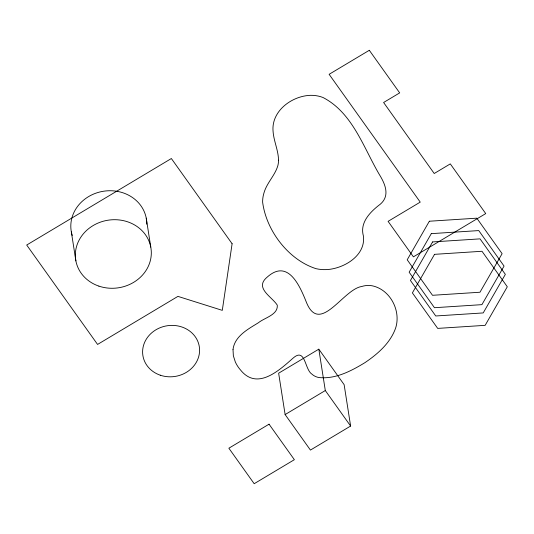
<?xml version="1.0" encoding="UTF-8"?>
<svg xmlns="http://www.w3.org/2000/svg" width="534" height="534" viewBox="0 0 534 534"><rect width="100%" height="100%" fill="white"/><g stroke="black" fill="none" stroke-linecap="round" stroke-linejoin="round"><path stroke-width="0.8" d="M318.825 349.163L278.641 373.193L285.123 414.571L310.434 450.075L350.618 426.045L344.136 384.667L318.825 349.163L325.306 390.541L350.618 426.045M285.123 414.571L325.306 390.541M146.243 218.132L150.775 247.102M71.342 231.916L75.881 260.879M72.244 235.467A38.081 34.196 -8.9 0 1 103.73 191.205A38.081 34.196 -8.9 0 1 146.783 224.207M233.011 349.556L233.358 355.771L235.294 361.878A37.941 34.069 -8.9 0 0 240.614 370.102C257.234 390.701 279.075 370.503 293.012 358.18C305.528 347.007 304.56 369.461 311.876 374.094A13.917 12.496 -8.9 0 0 318.998 377.551C335.552 379.294 351.225 370.99 364.929 362.653C377.685 354.022 390.207 343.168 395.554 328.283C401.341 311.002 390.301 289.508 372.111 285.777A19.324 17.355 -8.9 0 0 361.705 286.504C342.915 289.274 319.432 336.38 306.022 301.35C299.387 284.882 287.686 258.85 267.267 277.053C253.984 287.973 271.899 296.61 277.279 305.174C278.161 314.886 264.504 317.73 258.376 322.756C248.056 329.164 234.626 336.14 233.011 349.556M278.528 160.187L278.481 161.668A25.939 23.289 -8.9 0 1 277.773 165.92C274.843 175.593 266.913 182.822 264.076 192.567A36.292 32.587 -8.9 0 0 262.628 202.146C266.246 230.581 288.427 259.904 316.095 268.689A35.972 32.3 -8.9 0 0 328.45 269.463C345.051 267.794 365.73 255.212 363.44 236.121C359.729 223.232 369.174 213.039 378.426 205.63C390.634 197.206 385.755 184.911 379.44 174.685C363.414 147.477 352.607 112.828 322.997 97.495A30.471 27.361 -8.9 0 0 310.681 95.326C292.051 95.806 271.292 110.912 273.054 131.15C273.702 141.043 278.361 150.241 278.528 160.187M232.103 243.731L222.291 310.361L177.935 296.377L97.568 344.437L26.7 245.033L171.361 158.525L232.103 243.731M429.349 221.23L407.208 259.791L432.513 295.295L479.973 292.238L502.114 253.677L476.809 218.172L429.349 221.23M431.298 233.645L409.151 272.207L434.462 307.711L481.915 304.647L504.063 266.092L478.751 230.588L431.298 233.645M432.593 241.922L410.446 280.483L435.757 315.981L483.21 312.924L505.358 274.363L480.046 238.865L432.593 241.922M434.536 254.338L412.388 292.899L437.7 328.397L485.152 325.339L507.3 286.778L481.988 251.274L434.536 254.338M369.308 50.289L329.124 74.313L420.238 202.119L388.091 221.343L413.403 256.847L485.733 213.593L450.296 163.891L434.222 173.503L383.606 102.501L399.679 92.889L369.308 50.289M269.049 424.183L228.866 448.213L254.177 483.711L294.361 459.687L269.049 424.183M160.267 375.202A28.562 25.645 -8.9 0 0 199.336 346.833A28.562 25.645 -8.9 0 0 153.692 331.267A28.562 25.645 -8.9 0 0 160.267 375.202M98.89 286.124A38.081 34.196 -8.9 0 0 150.982 248.303A38.081 34.196 -8.9 0 0 90.119 227.544A38.081 34.196 -8.9 0 0 98.89 286.124"/></g></svg>
